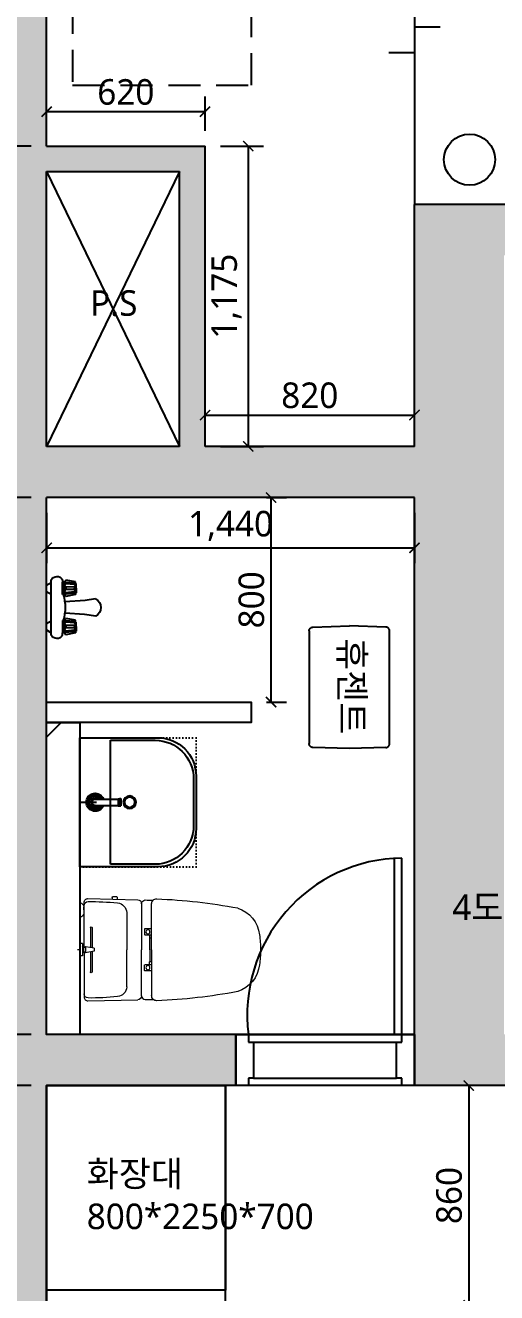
# Model space of a CAD drawing. Header units: millimetres. Extents: x 0 to 460473, y -68369 to 85219.
# Drawn here: x 221351 to 223196, y 33370 to 38327 of the extents above; entities that cross this region are included whole.
import ezdxf

# ---------------------------------------------------------------- set-up
doc = ezdxf.new("R2010")
doc.units = ezdxf.units.MM
doc.header["$LTSCALE"] = 50
doc.linetypes.add('DOT', pattern=[0.25, 0, -0.25])
doc.linetypes.add('HIDDEN2', pattern=[0.1875, 0.125, -0.0625])
for name, color, linetype in [('#욕실', 252, 'Continuous'), ('_LIBR', 4, 'Continuous'), ('DIM', 7, 'Continuous'), ('fur', 6, 'Continuous'), ('ha', 8, 'Continuous'), ('hid', 8, 'HIDDEN2'), ('text', 7, 'Continuous'), ('wall', 2, 'Continuous'), ('wall2', 3, 'Continuous'), ('WID', 4, 'Continuous'), ('설비', 140, 'Continuous')]:
    doc.layers.add(name, color=color, linetype=linetype)
doc.layers.add('00', color=7, linetype='Continuous', lineweight=0)
doc.styles.add('N 맑은고딕', font='malgun.ttf')
doc.styles.add('맑은 고딕', font='malgun.ttf')
doc.dimstyles.new('DH IN40', dxfattribs={"dimscale": 40, "dimtxt": 2.5, "dimasz": 1, "dimexe": 1.5, "dimexo": 1.5, "dimtad": 1, "dimdec": 7, "dimlunit": 6, "dimtxsty": '맑은 고딕', "dimblk": 'ARCHTICK', "dimcen": 2.5, "dimclrd": 256, "dimclre": 256, "dimclrt": 256, "dimadec": 0, "dimazin": 0, "dimtfac": 1, "dimtdec": 7, "dimtix": 1, "dimtmove": 0, "dimatfit": 3, "dimldrblk": 'ARCHTICK', "dimfxl": 1, "dimtfillclr": 1, "dimlwd": -1, "dimlwe": -1, "dimarcsym": 0})

# ---------------------------------------------------------------- blocks, each defined once
blk = doc.blocks.new('EWEDSF')
at = {"layer": 'ha', "transparency": 33554559}
h = blk.add_hatch(color=256, dxfattribs=at)
h.dxf.hatch_style = 1
h.paths.add_polyline_path([(221644, 39079.7), (221234, 39079.7), (221234, 28399.7), (221644, 28399.7), (221644, 28599.7), (221434, 28599.7), (221434, 29629.7), (222444, 29629.7), (222444, 29829.7), (221434, 29829.7), (221434, 34179.7), (222174, 34179.7), (222174, 34379.7), (221434, 34379.7), (221434, 36479.7), (222874, 36479.7), (222874, 34379.7), (222874, 34179.7), (224134, 34179.7), (224134, 34379.7), (223224, 34379.7), (223224, 37426.7), (223974, 37426.7), (223974, 37626.7), (222874, 37626.7), (222874, 36679.7), (222054, 36679.7), (222054, 37854.7), (221434, 37854.7), (221434, 38879.7), (221644, 38879.7)])
h.paths.add_polyline_path([(221434, 37754.7), (221954, 37754.7), (221954, 37454.7), (221954, 36679.7), (221434, 36679.7), (221434, 37454.7)], flags=16)
h.paths.add_polyline_path([(224484, 39079.2), (224244, 39079.2), (224244, 38879.7), (224484, 38879.7)])
h.paths.add_polyline_path([(226084, 37626.7), (225174, 37626.7), (225174, 37426.7), (226084, 37426.7)])
blk.add_line((222874, 38879.7), (222874, 37626.7))
blk.add_lwpolyline([(222974, 38319.7), (222874, 38319.7), (222874, 38219.7), (222774, 38219.7)])
at = {"layer": '_LIBR', "linetype": 'Continuous'}
for p, q in [((222794, 35069), (222794, 34379.7)), ((222824, 34379.7), (222824, 35069.7)), ((222174, 34379.7), (222224, 34379.7)), ((222174, 34379.7), (222174, 34179.7)), ((222224, 34379.7), (222794, 34379.7)), ((222224, 34379.7), (222224, 34349.2)), ((222794, 34379.7), (222824, 34379.7)), ((222824, 34349.2), (222824, 34379.7)), ((222824, 34379.7), (222874, 34379.7)), ((222874, 34379.7), (222874, 34179.7)), ((222224, 34349.2), (222244, 34349.2)), ((222244, 34349.2), (222804, 34349.2)), ((222244, 34349.2), (222244, 34209.1)), ((222804, 34349.2), (222824, 34349.2)), ((222804, 34209.1), (222804, 34349.2)), ((222244, 34209.1), (222224, 34209.1)), ((222224, 34209.1), (222224, 34179.7)), ((222244, 34209.1), (222804, 34209.1)), ((222824, 34209.1), (222804, 34209.1)), ((222824, 34179.7), (222824, 34209.1)), ((222224, 34179.7), (222174, 34179.7)), ((222824, 34179.7), (222224, 34179.7)), ((222874, 34179.7), (222824, 34179.7))]:
    blk.add_line(p, q, dxfattribs=at)
blk.add_arc((222832.8, 34456.2), 613.6, 90.8209, 187.161, dxfattribs=at)
at = {"layer": 'wall', "color": 2}
for p, q in [((221434, 37854.7), (221434, 38879.7)), ((221434, 37854.7), (222054, 37854.7)), ((222054, 36679.7), (222054, 37854.7)), ((221434, 37454.7), (221434, 37754.7)), ((221434, 37754.7), (221954, 37754.7)), ((221954, 37454.7), (221954, 37754.7)), ((226084, 37626.7), (222874, 37626.7)), ((222874, 36679.7), (222874, 37626.7)), ((221434, 36679.7), (221434, 37454.7)), ((221954, 36679.7), (221954, 37454.7)), ((222054, 36679.7), (222054, 37242.2)), ((221954, 36679.7), (221434, 36679.7)), ((222874, 36679.7), (222054, 36679.7)), ((222874, 36679.7), (222454, 36679.7)), ((222874, 36479.7), (221434, 36479.7)), ((221434, 34379.7), (221434, 36479.7)), ((222874, 34379.7), (222874, 36479.7)), ((222874, 34379.7), (221434, 34379.7)), ((222174, 34179.7), (222174, 34379.7)), ((222874, 34179.7), (222874, 34379.7)), ((224134, 34179.7), (221434, 34179.7)), ((221434, 29829.7), (221434, 34179.7))]:
    blk.add_line(p, q, dxfattribs=at)
at = {"layer": '설비', "ltscale": 10}
blk.add_circle((223089.4, 37801.6), 100, dxfattribs=at)
blk = doc.blocks.new('gasdgasdgsd')
at = {"layer": 'WID'}
for p, q in [((103359.9, 11032.7), (103054.9, 11032.7)), ((103054.9, 11032.7), (103054.9, 10527.7)), ((103509.9, 10677.7), (103509.9, 10882.7)), ((103054.9, 10780.2), (103119.9, 10780.2)), ((103054.9, 10527.7), (103359.9, 10527.7))]:
    blk.add_line(p, q, dxfattribs=at)
at = {"layer": 'WID', "color": 8}
for p, q in [((103349.9, 11022.7), (103174.9, 11022.7)), ((103174.9, 11022.7), (103174.9, 10537.7)), ((103499.9, 10687.7), (103499.9, 10872.7)), ((103114.9, 10792.7), (103205.4, 10792.7)), ((103114.9, 10767.7), (103205.4, 10767.7)), ((103205.4, 10793.7), (103210.4, 10793.7)), ((103205.4, 10766.7), (103210.4, 10766.7)), ((103210.4, 10794.7), (103215.4, 10794.7)), ((103210.4, 10765.7), (103215.4, 10765.7)), ((103215.4, 10765.7), (103215.4, 10794.7)), ((103174.9, 10537.7), (103349.9, 10537.7))]:
    blk.add_line(p, q, dxfattribs=at)
at = {"layer": 'WID', "color": 251}
for p, q in [((103205.4, 10766.7), (103205.4, 10793.7)), ((103210.4, 10765.7), (103210.4, 10794.7))]:
    blk.add_line(p, q, dxfattribs=at)
at = {"layer": 'WID', "color": 8, "linetype": 'DOT'}
blk.add_lwpolyline([(103509.9, 10527.7), (103509.9, 11032.7), (103054.9, 11032.7), (103054.9, 10527.7)], close=True, dxfattribs=at)
at = {"layer": 'WID', "color": 8}
blk.add_circle((103249.9, 10780.2), 25, dxfattribs=at)
at = {"layer": 'WID', "color": 251}
blk.add_circle((103249.9, 10780.2), 20, dxfattribs=at)
at = {"layer": 'WID', "color": 8}
for centre, radius, start, end in [((103349.9, 10872.7), 150, 0, 90), ((103114.9, 10780.2), 35, 20.9248, 339.0751), ((103114.9, 10780.2), 12.5, 90, 270), ((103349.9, 10687.7), 150, 270, 0)]:
    blk.add_arc(centre, radius, start, end, dxfattribs=at)
at = {"layer": 'WID'}
for centre, start, end in [((103359.9, 10882.7), 0, 90), ((103359.9, 10677.7), 270, 0)]:
    blk.add_arc(centre, 150, start, end, dxfattribs=at)
at = {"layer": 'WID', "color": 251}
for radius, start, end in [(30, 24.6243, 335.3757), (25, 30, 330), (18, 43.9829, 316.017)]:
    blk.add_arc((103114.9, 10780.2), radius, start, end, dxfattribs=at)
blk = doc.blocks.new('A$C4B2D31F0')
at = {"layer": '00', "linetype": 'Continuous'}
for p, q in [((168.9, 697.3), (168.9, 707.3)), ((168.9, 697.3), (216.9, 697.3)), ((186, 692.5), (180.6, 697.3)), ((199.9, 692.5), (205.3, 697.3)), ((216.9, 697.3), (216.9, 707.3)), ((106.4, 666.3), (184.4, 666.3)), ((106.4, 659.3), (185.5, 659.3)), ((181.6, 685.5), (186, 692.5)), ((187, 651.2), (181.6, 685.5)), ((181.6, 685.5), (204.3, 685.5)), ((186, 692.5), (199.9, 692.5)), ((187, 651.2), (198.9, 651.2)), ((198.9, 651.2), (204.3, 685.5)), ((204.3, 685.5), (199.9, 692.5)), ((200.4, 659.3), (279.4, 659.3)), ((201.4, 666.3), (279.4, 666.3)), ((-16, 576.9), (-16, 564.8)), ((-12, 580.9), (-4.8, 580.9)), ((-12, 560.8), (-4.3, 560.8)), ((192.9, 433.7), (146.6, 433.7)), ((192.9, 433.7), (239.3, 433.7))]:
    blk.add_line(p, q, dxfattribs=at)
at = {"layer": '00'}
for p, q in [((168.9, 707.3), (216.9, 707.3)), ((192.9, 707.3), (192.9, 716))]:
    blk.add_line(p, q, dxfattribs=at)
at = {"layer": '00', "color": 4}
for p, q in [((185, 690.9), (20.4, 690.9)), ((37.2, 692.3), (24.7, 692.3)), ((37.2, 692.3), (49.7, 692.3)), ((200.9, 690.9), (365.5, 690.9)), ((47.7, 523.7), (192.9, 523.7)), ((338.2, 523.7), (192.9, 523.7)), ((12.6, 465.9), (192.9, 465.9)), ((373.3, 465.9), (192.9, 465.9)), ((192.9, 426.6), (13.7, 426.6)), ((192.9, 426.6), (372.2, 426.6))]:
    blk.add_line(p, q, dxfattribs=at)
for points in [[(20.4, 690.9), (7.9, 690.9, 0.421209), (-7.1, 675.5), (-2.4, 480.5, 0.001659)], [(365.5, 690.9), (378, 690.9, -0.421209), (392.9, 675.5), (388.3, 480.5, -0.001659)], [(12.6, 465.9, 0.371724), (-1.8, 451.2, 0.003515), (-1, 420.3, 0.320541)], [(373.3, 465.9, -0.371724), (387.7, 451.2, -0.003515), (386.9, 420.3, -0.320541)]]:
    blk.add_lwpolyline(points, format="xyb", dxfattribs=at)
at = {"layer": '00', "linetype": 'Continuous'}
for points in [[(110.4, 426.6), (110.4, 450.8, -0.414214), (114.4, 454.8), (130.9, 454.8, -0.414214), (134.9, 450.8), (134.9, 435.2), (134.9, 426.6)], [(275.5, 426.6), (275.5, 450.8, 0.414214), (271.5, 454.8), (255, 454.8, 0.414214), (251, 450.8), (251, 435.2), (251, 426.6)], [(134.9, 435.2), (144.6, 435.2, -0.414214), (146.6, 433.2), (146.6, 426.6)], [(251, 435.2), (241.3, 435.2, 0.414214), (239.3, 433.2), (239.3, 426.6)]]:
    blk.add_lwpolyline(points, format="xyb", dxfattribs=at)
for centre in [(122.9, 440.9), (262.9, 440.9)]:
    blk.add_circle(centre, 8, dxfattribs=at)
at = {"layer": '00', "color": 4}
for centre, radius, start, end in [((24.7, 707.3), 15, 180, 270), ((49.7, 707.3), 15, 270, 0), ((1004.3, 663.1), 1000, 179.3116, 185.9437), ((20.4, 674.9), 16, 90, 179.3116), ((365.5, 674.9), 16, 0.6884, 90), ((-618.4, 663.1), 1000, 354.0563, 0.6884), ((49.4, 563.7), 40, 185.9437, 267.5129), ((336.5, 563.7), 40, 272.4871, 354.0563), ((12.6, 480.9), 15, 181.3651, 270), ((373.3, 480.9), 15, 270, 358.6349), ((13.7, 406.6), 20, 90, 182.3333), ((2197.7, 495.6), 2205.9, 182.3333, 190.6081), ((-1811.8, 495.6), 2205.9, 349.3919, 357.6667), ((372.2, 406.6), 20, 357.6667, 90), ((148.7, 128.9), 125.5, 198.2964, 263.4241), ((237.2, 128.9), 125.5, 276.5759, 341.7036), ((192.9, 405.9), 405.9, 261.6993, 270), ((192.9, 405.9), 405.9, 270, 278.3007)]:
    blk.add_arc(centre, radius, start, end, dxfattribs=at)
at = {"layer": '00', "linetype": 'Continuous'}
for centre, radius, start, end in [((106.4, 662.8), 3.5, 90, 270), ((279.4, 662.8), 3.5, 270, 90), ((-12, 576.9), 4, 90, 180), ((-12, 564.8), 4, 180, 270)]:
    blk.add_arc(centre, radius, start, end, dxfattribs=at)
blk = doc.blocks.new('A$C50C81EA5')
at = {"layer": 'WID'}
for p, q in [((97, 213.3), (99.5, 213.3)), ((97, 195.5), (97, 213.3)), ((97, 213.3), (99.5, 213.3)), ((97, 195.5), (97, 213.3)), ((99.5, 220.2), (137.4, 226.4)), ((99.5, 220.2), (137.4, 226.4)), ((99.5, 220.2), (104, 214.9)), ((99.5, 195.5), (99.5, 220.2)), ((99.5, 220.2), (104, 214.9)), ((99.5, 195.5), (99.5, 220.2)), ((104, 214.9), (137.5, 218)), ((104, 214.9), (137.5, 218)), ((104, 214.9), (104, 209.5)), ((104, 214.9), (104, 209.5)), ((104, 200.4), (104, 195.5)), ((104, 200.4), (137, 200)), ((104, 200.4), (104, 195.5)), ((104, 200.4), (137, 200)), ((104.5, 209.7), (137, 212.6)), ((104.5, 209.7), (137, 212.6)), ((137.5, 218), (137, 212.6)), ((137.5, 218), (137, 212.6)), ((137, 200), (137, 195)), ((137, 200), (137, 195)), ((143.2, 219), (137.4, 226.4)), ((143.2, 219), (137.4, 226.4)), ((141.3, 221.4), (137.5, 218)), ((141.3, 221.4), (137.5, 218)), ((143.2, 219), (150.2, 219)), ((143.2, 171.1), (143.2, 219)), ((143.2, 219), (150.2, 219)), ((143.2, 171.1), (143.2, 219)), ((150.2, 228.6), (150.2, 219)), ((150.2, 228.6), (150.2, 219)), ((150.2, 171.1), (150.2, 219)), ((150.2, 171.1), (150.2, 219)), ((195.3, 12), (195.3, 228.1)), ((195.3, 12), (195.3, 228.1)), ((212.4, 207.5), (195.3, 218.4)), ((212.4, 207.5), (195.3, 218.4)), ((212.4, 182.5), (212.4, 207.5)), ((212.4, 182.5), (212.4, 207.5)), ((21.3, 153.8), (62, 147.2)), ((21.3, 153.8), (62, 147.2)), ((97, 195.5), (97, 177.7)), ((97, 195.5), (97, 177.7)), ((97, 177.7), (99.5, 177.7)), ((97, 177.7), (99.5, 177.7)), ((99.5, 195.5), (99.5, 170.7)), ((99.5, 195.5), (99.5, 170.7)), ((99.5, 170.7), (104, 176)), ((99.5, 170.7), (104, 176)), ((99.5, 170.7), (137.4, 163.7)), ((99.5, 170.7), (137.4, 163.7)), ((104, 190.5), (104, 195.5)), ((104, 190.5), (104, 195.5)), ((104, 190.5), (137, 190.1)), ((104, 190.5), (137, 190.1)), ((104, 176), (104, 181.4)), ((104, 176), (104, 181.4)), ((104, 176), (137.5, 172.1)), ((104, 176), (137.5, 172.1)), ((104.5, 181.2), (137, 177.4)), ((104.5, 181.2), (137, 177.4)), ((137, 190.1), (137, 195)), ((137, 190.1), (137, 195)), ((137.5, 172.1), (137, 177.4)), ((137.5, 172.1), (137, 177.4)), ((143.2, 171.1), (137.4, 163.7)), ((143.2, 171.1), (137.4, 163.7)), ((141.3, 168.6), (137.5, 172.1)), ((141.3, 168.6), (137.5, 172.1)), ((143.2, 171.1), (150.2, 171.1)), ((143.2, 171.1), (150.2, 171.1)), ((212.4, 182.5), (195.3, 171.6)), ((212.4, 182.5), (195.3, 171.6)), ((62, 147.2), (141.5, 142.7)), ((62, 147.2), (141.5, 142.7)), ((20.3, 86.2), (64.1, 93.2)), ((20.3, 86.2), (64.1, 93.2)), ((64.1, 93.2), (141.5, 97.7)), ((64.1, 93.2), (141.5, 97.7)), ((97, 63.3), (99.5, 63.3)), ((97, 45.5), (97, 63.3)), ((97, 63.3), (99.5, 63.3)), ((97, 45.5), (97, 63.3)), ((99.5, 70.2), (137.4, 76.4)), ((99.5, 70.2), (137.4, 76.4)), ((99.5, 70.2), (104, 64.9)), ((99.5, 45.5), (99.5, 70.2)), ((99.5, 70.2), (104, 64.9)), ((99.5, 45.5), (99.5, 70.2)), ((104, 64.9), (137.5, 68)), ((104, 64.9), (137.5, 68)), ((104, 64.9), (104, 59.5)), ((104, 64.9), (104, 59.5)), ((104, 50.4), (104, 45.5)), ((104, 50.4), (137, 50)), ((104, 50.4), (104, 45.5)), ((104, 50.4), (137, 50)), ((104.5, 59.7), (137, 62.6)), ((104.5, 59.7), (137, 62.6)), ((137.5, 68), (137, 62.6)), ((137.5, 68), (137, 62.6)), ((137, 50), (137, 45)), ((137, 50), (137, 45)), ((143.2, 69), (137.4, 76.4)), ((143.2, 69), (137.4, 76.4)), ((141.3, 71.4), (137.5, 68)), ((141.3, 71.4), (137.5, 68)), ((143.2, 69), (150.2, 69)), ((143.2, 21.1), (143.2, 69)), ((143.2, 69), (150.2, 69)), ((143.2, 21.1), (143.2, 69)), ((150.2, 69), (150.2, 21.1)), ((150.2, 69), (150.2, 21.1)), ((212.4, 57.5), (195.3, 68.4)), ((212.4, 57.5), (195.3, 68.4)), ((212.4, 32.5), (212.4, 57.5)), ((212.4, 32.5), (212.4, 57.5)), ((97, 45.5), (97, 27.7)), ((97, 45.5), (97, 27.7)), ((97, 27.7), (99.5, 27.7)), ((97, 27.7), (99.5, 27.7)), ((99.5, 45.5), (99.5, 20.7)), ((99.5, 45.5), (99.5, 20.7)), ((99.5, 20.7), (104, 26)), ((99.5, 20.7), (104, 26)), ((99.5, 20.7), (137.4, 13.7)), ((99.5, 20.7), (137.4, 13.7)), ((104, 40.5), (104, 45.5)), ((104, 40.5), (104, 45.5)), ((104, 40.5), (137, 40.1)), ((104, 40.5), (137, 40.1)), ((104, 26), (104, 31.4)), ((104, 26), (104, 31.4)), ((104, 26), (137.5, 22.1)), ((104, 26), (137.5, 22.1)), ((104.5, 31.2), (137, 27.4)), ((104.5, 31.2), (137, 27.4)), ((137, 40.1), (137, 45)), ((137, 40.1), (137, 45)), ((137.5, 22.1), (137, 27.4)), ((137.5, 22.1), (137, 27.4)), ((143.2, 21.1), (137.4, 13.7)), ((143.2, 21.1), (137.4, 13.7)), ((141.3, 18.6), (137.5, 22.1)), ((141.3, 18.6), (137.5, 22.1)), ((143.2, 21.1), (150.2, 21.1)), ((143.2, 21.1), (150.2, 21.1)), ((150.2, 11.4), (150.2, 21.1)), ((150.2, 11.4), (150.2, 21.1)), ((212.4, 32.5), (195.3, 21.6)), ((212.4, 32.5), (195.3, 21.6))]:
    blk.add_line(p, q, dxfattribs=at)
for centre, radius, start, end in [((106.7, 204.9), 5.27, 114.695, 239.7227), ((106.7, 204.9), 5.27, 114.695, 239.7227), ((134.7, 206.3), 6.74, 289.9748, 70.0252), ((134.7, 206.3), 6.74, 289.9748, 70.0252), ((172.6, 215.7), 25.9, 28.6669, 149.9901), ((172.6, 215.7), 25.9, 28.6669, 149.9901), ((37.9, 119.7), 37.9, 116.0462, 242.3329), ((37.9, 119.7), 37.9, 116.0462, 242.3329), ((106.7, 186), 5.27, 120.2773, 245.305), ((106.7, 186), 5.27, 120.2773, 245.305), ((134.7, 183.8), 6.74, 289.9748, 70.0252), ((134.7, 183.8), 6.74, 289.9748, 70.0252), ((302.7, 120), 162.8, 161.712, 198.288), ((302.7, 120), 162.8, 161.712, 198.288), ((106.7, 54.9), 5.27, 114.695, 239.7227), ((106.7, 54.9), 5.27, 114.695, 239.7227), ((134.7, 56.3), 6.74, 289.9748, 70.0252), ((134.7, 56.3), 6.74, 289.9748, 70.0252), ((106.7, 36), 5.27, 120.2773, 245.305), ((106.7, 36), 5.27, 120.2773, 245.305), ((134.7, 33.8), 6.74, 289.9748, 70.0252), ((134.7, 33.8), 6.74, 289.9748, 70.0252), ((172.6, 24.4), 25.9, 210.0099, 331.3331), ((172.6, 24.4), 25.9, 210.0099, 331.3331)]:
    blk.add_arc(centre, radius, start, end, dxfattribs=at)
blk = doc.blocks.new('_ArchTick')
at = {"color": 0, "linetype": 'ByBlock', "const_width": 0.15}
blk.add_lwpolyline([(-0.5, -0.5), (0.5, 0.5)], dxfattribs=at)
blk = doc.blocks.new('*D242')
at = {"layer": 'Defpoints', "color": 0, "transparency": 16777216}
for p in [(221049.6, 34179.7), (221434, 34179.7), (221434, 29829.7)]:
    blk.add_point(p, dxfattribs=at)
at = {"layer": 'DIM', "transparency": 16777216}
for p, q in [((221374, 34179.7), (220989.6, 34179.7)), ((221049.6, 29829.7), (221049.6, 34179.7)), ((221374, 29829.7), (220989.6, 29829.7))]:
    blk.add_line(p, q, dxfattribs=at)
at = {"layer": 'DIM', "transparency": 16777216, "xscale": 40, "yscale": 40, "zscale": 40}
for p, rotation in [((221049.6, 34179.7), 90), ((221049.6, 29829.7), 270)]:
    blk.add_blockref('_ArchTick', p, dxfattribs=dict(at, rotation=rotation))
at = {"layer": 'DIM', "transparency": 16777216, "insert": (220964.5, 32004.7), "char_height": 100, "attachment_point": 5, "rotation": 90, "style": '맑은 고딕'}
blk.add_mtext('4,350', dxfattribs=at)
blk = doc.blocks.new('*D244')
at = {"layer": 'Defpoints', "color": 0, "transparency": 16777216}
for p in [(221434, 36479.7), (221069.6, 34379.7), (221434, 34379.7)]:
    blk.add_point(p, dxfattribs=at)
at = {"layer": 'DIM', "transparency": 16777216}
for p, q in [((221374, 36479.7), (221009.6, 36479.7)), ((221069.6, 36479.7), (221069.6, 34379.7)), ((221374, 34379.7), (221009.6, 34379.7))]:
    blk.add_line(p, q, dxfattribs=at)
at = {"layer": 'DIM', "transparency": 16777216, "xscale": 40, "yscale": 40, "zscale": 40}
for p, rotation in [((221069.6, 36479.7), 90), ((221069.6, 34379.7), 270)]:
    blk.add_blockref('_ArchTick', p, dxfattribs=dict(at, rotation=rotation))
at = {"layer": 'DIM', "transparency": 16777216, "insert": (220984.2, 35429.7), "char_height": 100, "attachment_point": 5, "rotation": 90, "style": '맑은 고딕'}
blk.add_mtext('2,100', dxfattribs=at)
blk = doc.blocks.new('*D245')
at = {"layer": 'Defpoints', "color": 0, "transparency": 16777216}
for p in [(222234, 36479.7), (222312.6, 36479.7), (222234, 35679.7)]:
    blk.add_point(p, dxfattribs=at)
at = {"layer": 'DIM', "transparency": 16777216}
for p, q in [((222294, 36479.7), (222372.6, 36479.7)), ((222312.6, 35679.7), (222312.6, 36479.7)), ((222294, 35679.7), (222372.6, 35679.7))]:
    blk.add_line(p, q, dxfattribs=at)
at = {"layer": 'DIM', "transparency": 16777216, "xscale": 40, "yscale": 40, "zscale": 40}
for p, rotation in [((222312.6, 36479.7), 90), ((222312.6, 35679.7), 270)]:
    blk.add_blockref('_ArchTick', p, dxfattribs=dict(at, rotation=rotation))
at = {"layer": 'DIM', "transparency": 16777216, "insert": (222235.9, 36079.7), "char_height": 100, "attachment_point": 5, "rotation": 90, "style": '맑은 고딕'}
blk.add_mtext('800', dxfattribs=at)
blk = doc.blocks.new('*D246')
at = {"layer": 'Defpoints', "color": 0, "transparency": 16777216}
for p in [(221434, 36479.7), (222874, 36479.7), (222874, 36283.3)]:
    blk.add_point(p, dxfattribs=at)
at = {"layer": 'DIM', "transparency": 16777216}
for p, q in [((221434, 36419.7), (221434, 36223.3)), ((222874, 36419.7), (222874, 36223.3)), ((221434, 36283.3), (222874, 36283.3))]:
    blk.add_line(p, q, dxfattribs=at)
at = {"layer": 'DIM', "transparency": 16777216, "xscale": 40, "yscale": 40, "zscale": 40, "rotation": 180}
blk.add_blockref('_ArchTick', (221434, 36283.3), dxfattribs=at)
at = {"layer": 'DIM', "transparency": 16777216, "xscale": 40, "yscale": 40, "zscale": 40}
blk.add_blockref('_ArchTick', (222874, 36283.3), dxfattribs=at)
at = {"layer": 'DIM', "transparency": 16777216, "insert": (222154, 36368.6), "char_height": 100, "attachment_point": 5, "style": '맑은 고딕'}
blk.add_mtext('1,440', dxfattribs=at)
blk = doc.blocks.new('*D247')
at = {"layer": 'Defpoints', "color": 0, "transparency": 16777216}
for p in [(222874, 36802.5), (222054, 36679.7), (222874, 36679.7)]:
    blk.add_point(p, dxfattribs=at)
at = {"layer": 'DIM', "transparency": 16777216}
for p, q in [((222054, 36739.7), (222054, 36862.5)), ((222874, 36739.7), (222874, 36862.5)), ((222054, 36802.5), (222874, 36802.5))]:
    blk.add_line(p, q, dxfattribs=at)
at = {"layer": 'DIM', "transparency": 16777216, "xscale": 40, "yscale": 40, "zscale": 40, "rotation": 180}
blk.add_blockref('_ArchTick', (222054, 36802.5), dxfattribs=at)
at = {"layer": 'DIM', "transparency": 16777216, "xscale": 40, "yscale": 40, "zscale": 40}
blk.add_blockref('_ArchTick', (222874, 36802.5), dxfattribs=at)
at = {"layer": 'DIM', "transparency": 16777216, "insert": (222464, 36879.2), "char_height": 100, "attachment_point": 5, "style": '맑은 고딕'}
blk.add_mtext('820', dxfattribs=at)
blk = doc.blocks.new('*D248')
at = {"layer": 'Defpoints', "color": 0, "transparency": 16777216}
for p in [(222054, 37854.7), (222054, 36679.7), (222223.1, 36679.7)]:
    blk.add_point(p, dxfattribs=at)
at = {"layer": 'DIM', "transparency": 16777216}
for p, q in [((222114, 37854.7), (222283.1, 37854.7)), ((222223.1, 37854.7), (222223.1, 36679.7)), ((222114, 36679.7), (222283.1, 36679.7))]:
    blk.add_line(p, q, dxfattribs=at)
at = {"layer": 'DIM', "transparency": 16777216, "xscale": 40, "yscale": 40, "zscale": 40}
for p, rotation in [((222223.1, 37854.7), 90), ((222223.1, 36679.7), 270)]:
    blk.add_blockref('_ArchTick', p, dxfattribs=dict(at, rotation=rotation))
at = {"layer": 'DIM', "transparency": 16777216, "insert": (222137.8, 37267.2), "char_height": 100, "attachment_point": 5, "rotation": 90, "style": '맑은 고딕'}
blk.add_mtext('1,175', dxfattribs=at)
blk = doc.blocks.new('*D249')
at = {"layer": 'Defpoints', "color": 0, "transparency": 16777216}
for p in [(221434, 37989.1), (221434, 37854.7), (222054, 37854.7)]:
    blk.add_point(p, dxfattribs=at)
at = {"layer": 'DIM', "transparency": 16777216}
for p, q in [((221434, 37914.7), (221434, 38049.1)), ((222054, 37914.7), (222054, 38049.1)), ((222054, 37989.1), (221434, 37989.1))]:
    blk.add_line(p, q, dxfattribs=at)
at = {"layer": 'DIM', "transparency": 16777216, "xscale": 40, "yscale": 40, "zscale": 40, "rotation": 180}
blk.add_blockref('_ArchTick', (221434, 37989.1), dxfattribs=at)
at = {"layer": 'DIM', "transparency": 16777216, "xscale": 40, "yscale": 40, "zscale": 40}
blk.add_blockref('_ArchTick', (222054, 37989.1), dxfattribs=at)
at = {"layer": 'DIM', "transparency": 16777216, "insert": (221744, 38065.7), "char_height": 100, "attachment_point": 5, "style": '맑은 고딕'}
blk.add_mtext('620', dxfattribs=at)
blk = doc.blocks.new('*D335')
at = {"layer": 'Defpoints', "color": 0, "transparency": 16777216}
for p in [(223214, 34179.7), (223086.3, 33319.7), (223214, 33319.7)]:
    blk.add_point(p, dxfattribs=at)
at = {"layer": 'DIM', "transparency": 16777216}
for p, q in [((223154, 34179.7), (223026.3, 34179.7)), ((223086.3, 34179.7), (223086.3, 33319.7)), ((223154, 33319.7), (223026.3, 33319.7))]:
    blk.add_line(p, q, dxfattribs=at)
at = {"layer": 'DIM', "transparency": 16777216, "xscale": 40, "yscale": 40, "zscale": 40}
for p, rotation in [((223086.3, 34179.7), 90), ((223086.3, 33319.7), 270)]:
    blk.add_blockref('_ArchTick', p, dxfattribs=dict(at, rotation=rotation))
at = {"layer": 'DIM', "transparency": 16777216, "insert": (223009.6, 33749.7), "char_height": 100, "attachment_point": 5, "rotation": 90, "style": '맑은 고딕'}
blk.add_mtext('860', dxfattribs=at)
blk = doc.blocks.new('*D341')
at = {"layer": 'Defpoints', "color": 0, "transparency": 16777216}
for p in [(221434, 38879.7), (221234, 37854.7), (221434, 37854.7)]:
    blk.add_point(p, dxfattribs=at)
at = {"layer": 'DIM', "transparency": 16777216}
for p, q in [((221374, 38879.7), (221174, 38879.7)), ((221234, 38879.7), (221234, 37854.7)), ((221374, 37854.7), (221174, 37854.7))]:
    blk.add_line(p, q, dxfattribs=at)
at = {"layer": 'DIM', "transparency": 16777216, "xscale": 40, "yscale": 40, "zscale": 40}
for p, rotation in [((221234, 38879.7), 90), ((221234, 37854.7), 270)]:
    blk.add_blockref('_ArchTick', p, dxfattribs=dict(at, rotation=rotation))
at = {"layer": 'DIM', "transparency": 16777216, "insert": (221148.7, 38367.2), "char_height": 100, "attachment_point": 5, "rotation": 90, "style": '맑은 고딕'}
blk.add_mtext('1,025', dxfattribs=at)

msp = doc.modelspace()

# ---------------------------------------------------------------- hatches: boundary and pattern name
at = {"layer": 'ha', "true_color": 0xcd2027, "transparency": 33554559}
h = msp.add_hatch(dxfattribs=at)
h.set_pattern_fill('ANSI31', color=242, scale=600)
h.paths.add_polyline_path([(221433.99868442, 34379.695099), (221563.99868442, 34379.695099), (221563.99868442, 35599.695099), (221433.99868442, 35599.695099)])

# ---------------------------------------------------------------- linework, layer by layer
at = {"layer": '#욕실', "color": 8}
for p, q in [((222461.51356548, 35958.06559782), (222461.5683633, 35959.34658643)), ((222461.51356548, 35958.06559782), (222461.51356548, 35517.12833022)), ((222461.5683633, 35959.34658643), (222461.73235639, 35960.61821566)), ((222461.73235639, 35960.61821566), (222462.00434656, 35961.87119451)), ((222462.00434656, 35961.87119451), (222462.38234653, 35963.09636823)), ((222462.38234653, 35963.09636823), (222462.86359451, 35964.28478525)), ((222462.86359451, 35964.28478525), (222463.4445743, 35965.42776255)), ((222463.4445743, 35965.42776255), (222464.12104106, 35966.5169491)), ((222464.12104106, 35966.5169491), (222464.88805227, 35967.54438691)), ((222464.88805227, 35967.54438691), (222465.74000385, 35968.50256911)), ((222465.74000385, 35968.50256911), (222466.67067112, 35969.38449488)), ((222466.67067112, 35969.38449488), (222467.67325428, 35970.18372053)), ((222467.67325428, 35970.18372053), (222468.74042808, 35970.89440661)), ((222468.74042808, 35970.89440661), (222469.86439535, 35971.51136059)), ((222469.86439535, 35971.51136059), (222471.03694395, 35972.03007478)), ((222471.03694395, 35972.03007478), (222472.24950681, 35972.44675924)), ((222472.24950681, 35972.44675924), (222473.49322449, 35972.75836952)), ((222473.49322449, 35972.75836952), (222474.75900991, 35972.96262889)), ((222474.75900991, 35972.96262889), (222476.03761478, 35973.05804495)), ((222476.03761478, 35973.05804495), (222619.01356548, 35977.59696402)), ((222761.98951619, 35973.05804495), (222619.01356548, 35977.59696402)), ((222763.26812105, 35972.96262889), (222761.98951619, 35973.05804495)), ((222764.53390648, 35972.75836952), (222763.26812105, 35972.96262889)), ((222765.77762415, 35972.44675924), (222764.53390648, 35972.75836952)), ((222766.99018701, 35972.03007478), (222765.77762415, 35972.44675924)), ((222768.16273562, 35971.51136059), (222766.99018701, 35972.03007478)), ((222769.28670288, 35970.89440661), (222768.16273562, 35971.51136059)), ((222770.35387668, 35970.18372053), (222769.28670288, 35970.89440661)), ((222771.35645984, 35969.38449488), (222770.35387668, 35970.18372053)), ((222772.28712712, 35968.50256911), (222771.35645984, 35969.38449488)), ((222773.1390787, 35967.54438691), (222772.28712712, 35968.50256911)), ((222773.9060899, 35966.5169491), (222773.1390787, 35967.54438691)), ((222774.58255667, 35965.42776255), (222773.9060899, 35966.5169491)), ((222775.16353646, 35964.28478525), (222774.58255667, 35965.42776255)), ((222775.64478444, 35963.09636823), (222775.16353646, 35964.28478525)), ((222776.02278441, 35961.87119451), (222775.64478444, 35963.09636823)), ((222776.29477457, 35960.61821566), (222776.02278441, 35961.87119451)), ((222776.45876766, 35959.34658643), (222776.29477457, 35960.61821566)), ((222776.51356548, 35958.06559782), (222776.45876766, 35959.34658643)), ((222776.51356548, 35517.12833022), (222776.51356548, 35958.06559782)), ((222461.5683633, 35515.84734161), (222461.51356548, 35517.12833022)), ((222461.73235639, 35514.57571238), (222461.5683633, 35515.84734161)), ((222462.00434656, 35513.32273353), (222461.73235639, 35514.57571238)), ((222462.38234653, 35512.09755981), (222462.00434656, 35513.32273353)), ((222462.86359451, 35510.90914279), (222462.38234653, 35512.09755981)), ((222463.4445743, 35509.76616549), (222462.86359451, 35510.90914279)), ((222464.12104106, 35508.67697894), (222463.4445743, 35509.76616549)), ((222464.88805227, 35507.64954113), (222464.12104106, 35508.67697894)), ((222465.74000385, 35506.69135893), (222464.88805227, 35507.64954113)), ((222466.67067112, 35505.80943316), (222465.74000385, 35506.69135893)), ((222467.67325428, 35505.01020751), (222466.67067112, 35505.80943316)), ((222468.74042808, 35504.29952143), (222467.67325428, 35505.01020751)), ((222469.86439535, 35503.68256745), (222468.74042808, 35504.29952143)), ((222471.03694395, 35503.16385327), (222469.86439535, 35503.68256745)), ((222472.24950681, 35502.7471688), (222471.03694395, 35503.16385327)), ((222473.49322449, 35502.43555852), (222472.24950681, 35502.7471688)), ((222474.75900991, 35502.23129915), (222473.49322449, 35502.43555852)), ((222476.03761478, 35502.13588309), (222474.75900991, 35502.23129915)), ((222619.01356548, 35497.59696402), (222476.03761478, 35502.13588309)), ((222761.98951619, 35502.13588309), (222619.01356548, 35497.59696402)), ((222761.98951619, 35502.13588309), (222763.26812105, 35502.23129915)), ((222763.26812105, 35502.23129915), (222764.53390648, 35502.43555852)), ((222764.53390648, 35502.43555852), (222765.77762415, 35502.7471688)), ((222765.77762415, 35502.7471688), (222766.99018701, 35503.16385327)), ((222766.99018701, 35503.16385327), (222768.16273562, 35503.68256745)), ((222768.16273562, 35503.68256745), (222769.28670288, 35504.29952143)), ((222769.28670288, 35504.29952143), (222770.35387668, 35505.01020751)), ((222770.35387668, 35505.01020751), (222771.35645984, 35505.80943316)), ((222771.35645984, 35505.80943316), (222772.28712712, 35506.69135893)), ((222772.28712712, 35506.69135893), (222773.1390787, 35507.64954113)), ((222773.1390787, 35507.64954113), (222773.9060899, 35508.67697894)), ((222773.9060899, 35508.67697894), (222774.58255667, 35509.76616549)), ((222774.58255667, 35509.76616549), (222775.16353646, 35510.90914279)), ((222775.16353646, 35510.90914279), (222775.64478444, 35512.09755981)), ((222775.64478444, 35512.09755981), (222776.02278441, 35513.32273353)), ((222776.02278441, 35513.32273353), (222776.29477457, 35514.57571238)), ((222776.29477457, 35514.57571238), (222776.45876766, 35515.84734161)), ((222776.45876766, 35515.84734161), (222776.51356548, 35517.12833022))]:
    msp.add_line(p, q, dxfattribs=at)
at = {"layer": 'fur'}
for points in [[(221433.99868442, 29829.695099), (222133.99868442, 29829.695099), (222133.99868442, 34179.695099), (221433.99868442, 34179.695099)], [(221433.99868442, 34179.695099), (222133.99868442, 34179.695099), (222133.99868442, 33379.695099), (221433.99868442, 33379.695099)]]:
    msp.add_lwpolyline(points, close=True, dxfattribs=at)
at = {"layer": 'ha'}
for p, q in [((221953.99868442, 37754.695099), (221433.99868442, 36679.695099)), ((221433.99868442, 37754.695099), (221953.99868442, 36679.695099))]:
    msp.add_line(p, q, dxfattribs=at)
at = {"layer": 'hid', "ltscale": 20}
msp.add_lwpolyline([(221535.60996217, 38093.05539807), (222235.60996217, 38093.05539807), (222235.60996217, 38793.05539807), (221535.60996217, 38793.05539807)], close=True, dxfattribs=at)
at = {"layer": 'wall2'}
for points in [[(221433.99868442, 35679.695099), (222233.99868442, 35679.695099), (222233.99868442, 35599.695099), (221433.99868442, 35599.695099)], [(221433.99868442, 35599.695099), (221563.99868442, 35599.695099), (221563.99868442, 34379.695099), (221433.99868442, 34379.695099)]]:
    msp.add_lwpolyline(points, close=True, dxfattribs=at)

# ---------------------------------------------------------------- block references
at = {"xscale": -1}
msp.add_blockref('A$C50C81EA5', (221646.43172452, 35929.65102633), dxfattribs=at)
for name, p, rotation in [('gasdgasdgsd', (118509.0727295, 46068.04371431), 180), ('A$C4B2D31F0', (222271.28869286, 34903.80325403), 90)]:
    msp.add_blockref(name, p, dxfattribs=dict(at, rotation=rotation))
at = {"layer": 'ha'}
msp.add_blockref('EWEDSF', (0, 0), dxfattribs=at)

# ---------------------------------------------------------------- texts
at = {"layer": 'text', "char_height": 100, "attachment_point": 1, "style": 'N 맑은고딕'}
for s, insert in [('P.S', (221604.12742768, 37290.698764)), ('4도어 키친핏', (223021.89465862, 34926.88404077)), ('화장대\\P800*2250*700', (221590.95014599, 33884.79090395))]:
    msp.add_mtext_dynamic_manual_height_columns(s, width=2503.2681092748, gutter_width=500, heights=[0], dxfattribs=dict(at, insert=insert))
at = {"layer": 'text', "insert": (222679.14841518, 35930.05419796), "char_height": 100, "attachment_point": 1, "rotation": 270, "style": 'N 맑은고딕'}
msp.add_mtext_dynamic_manual_height_columns('휴젠트', width=2503.2681092748, gutter_width=500, heights=[0], dxfattribs=at)

# ---------------------------------------------------------------- dimensions: what is measured, and where the dimension line sits
at = {"layer": 'DIM'}
for base, p1, p2, picture, middle in [((221233.9986844187, 37854.6950990021), (221433.9986844184, 38879.6950990021), (221433.9986844184, 37854.695099002), '*D341', (221148.6725974621, 38367.195099002)), ((222223.0977904643, 36679.6950990021), (222053.9986844184, 37854.695099002), (222053.9986844184, 36679.695099002), '*D248', (222137.7717035077, 37267.195099002)), ((221069.5505542629, 34379.6950990021), (221433.9986844184, 36479.695099002), (221433.9986844184, 34379.695099002), '*D244', (220984.2244673064, 35429.695099002)), ((222312.5785649205, 36479.6950990021), (222233.9986844184, 35679.695099002), (222233.9986844184, 36479.695099002), '*D245', (222235.9141627465, 36079.695099002)), ((221049.5505542626, 34179.6950990021), (221433.9986844184, 29829.695099002), (221433.9986844184, 34179.695099002), '*D242', (220964.4962064365, 32004.695099002)), ((223086.2505030816, 33319.6950990021), (223213.9986844184, 34179.695099002), (223213.9986844184, 33319.695099002), '*D335', (223009.5861009076, 33749.695099002))]:
    dim = msp.add_linear_dim(base=base, p1=p1, p2=p2, angle=90, dimstyle='DH IN40', dxfattribs=at)
    dim.commit()
    dim.dimension.update_dxf_attribs({"geometry": picture, "text_midpoint": middle})
for base, p1, p2, picture, middle in [((221433.9986844184, 37989.0827576286), (222053.9986844184, 37854.695099002), (221433.9986844184, 37854.695099002), '*D249', (221743.9986844184, 38065.7471598025)), ((222873.9986844184, 36802.5372686962), (222053.9986844184, 36679.695099002), (222873.9986844184, 36679.695099002), '*D247', (222463.9986844184, 36879.2016708701)), ((222873.9986844184, 36283.3148262486), (221433.9986844184, 36479.695099002), (222873.9986844184, 36479.695099002), '*D246', (222153.9986844184, 36368.6409132051))]:
    dim = msp.add_linear_dim(base=base, p1=p1, p2=p2, dimstyle='DH IN40', dxfattribs=at)
    dim.commit()
    dim.dimension.update_dxf_attribs({"geometry": picture, "text_midpoint": middle})

doc.saveas('drawing.dxf')
